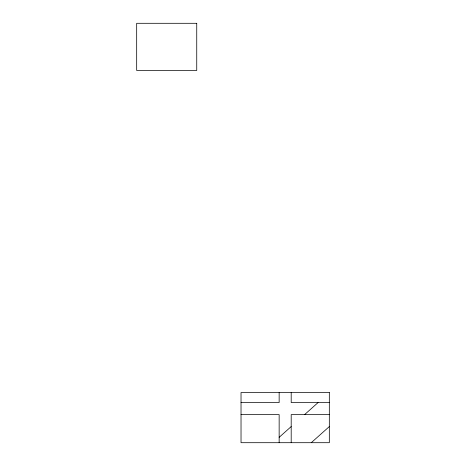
<?xml version="1.0" encoding="UTF-8"?>
<svg xmlns="http://www.w3.org/2000/svg" width="466" height="466" viewBox="0 0 466 466"><rect width="100%" height="100%" fill="white"/><g stroke="black" fill="none" stroke-linecap="round" stroke-linejoin="round"><path stroke-width="0.7" d="M279.151 437.324L291.192 426.576M304.601 414.606L318.086 402.566M311.259 442.7L329.322 426.576M241.027 402.566L279.151 402.566L279.151 392.535M329.322 402.566L291.192 402.566L291.192 392.535M241.027 414.606L279.151 414.606L279.151 442.7M329.322 414.606L291.192 414.606L291.192 442.7M196.739 23.3L136.678 23.3L136.678 70.459L196.739 70.459L196.739 23.3M329.322 392.535L241.027 392.535L241.027 442.7L329.322 442.7L329.322 392.535"/></g></svg>
